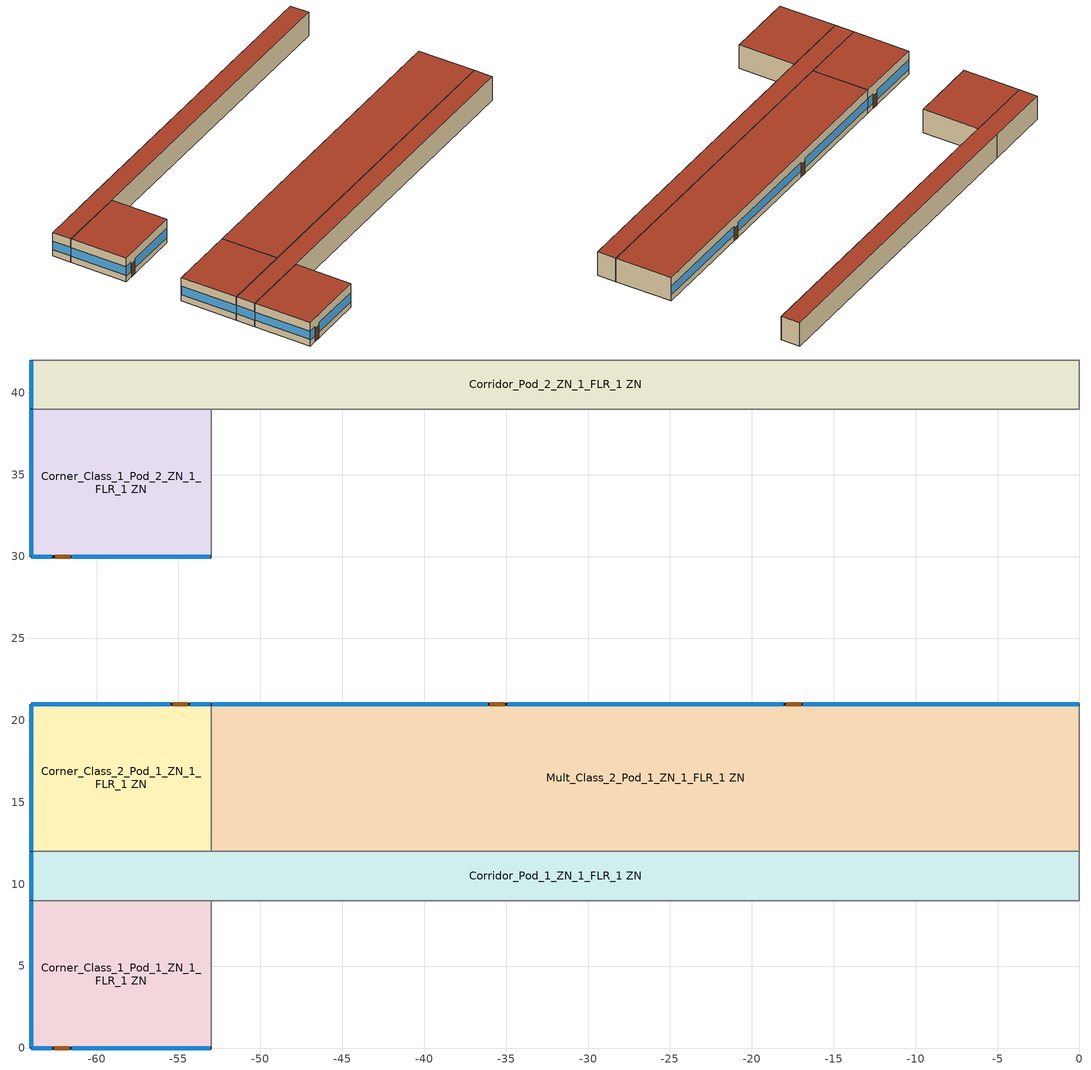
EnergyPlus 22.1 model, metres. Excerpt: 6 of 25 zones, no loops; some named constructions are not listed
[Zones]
Corner_Class_1_Pod_1_ZN_1_FLR_1 ZN
 floor ground (Foundation F 126 Perim 200 Area 990): -53,9 -53,0 -64,0 -64,9 z0
 wall outside (Typical Insulated Steel Framed Exterior Wall R-12.99): -64,9 -64,0 -53,0 z0:4
 wall to Mult_Class_1_Pod_1_ZN_1_FLR_1 ZN (Typical Interior Wall): -53,0 -53,9 z0:4
 wall to Corridor_Pod_1_ZN_1_FLR_1 ZN (Typical Interior Wall): -53,9 -64,9 z0:4
 window (U 0.45 SHGC 0.25 Simple Glazing Window Weighted U-0.45 SHGC 0.25): -63.95,0 -62.73,0 / -61.51,0 -53.05,0 z0.92:2.51; -64,8.95 -64,0.05 z1.1:2.52
 door (Typical Insulated Metal Door R-2.7): -62.59,0 -61.68,0 z0:2.13
 roof outside (Typical IEAD Roof - Highly Reflective R-25.64): -53,0 -53,9 -64,9 -64,0 z4
Corner_Class_1_Pod_2_ZN_1_FLR_1 ZN
 floor ground (Foundation F 126 Perim 200 Area 990): -53,39 -53,30 -64,30 -64,39 z0
 wall outside (Typical Insulated Steel Framed Exterior Wall R-12.99): -64,39 -64,30 -53,30 z0:4
 wall to Mult_Class_1_Pod_2_ZN_1_FLR_1 ZN (Typical Interior Wall): -53,30 -53,39 z0:4
 wall to Corridor_Pod_2_ZN_1_FLR_1 ZN (Typical Interior Wall): -53,39 -64,39 z0:4
 window (U 0.45 SHGC 0.25 Simple Glazing Window Weighted U-0.45 SHGC 0.25): -63.95,30 -62.73,30 / -61.51,30 -53.05,30 z0.92:2.51; -64,38.95 -64,30.05 z1.1:2.52
 door (Typical Insulated Metal Door R-2.7): -62.53,30 -61.62,30 z0:2.13
 roof outside (Typical IEAD Roof - Highly Reflective R-25.64): -53,30 -53,39 -64,39 -64,30 z4
Corner_Class_2_Pod_1_ZN_1_FLR_1 ZN
 floor ground (Foundation F 126 Perim 200 Area 990): -53,21 -53,12 -64,12 -64,21 z0
 wall outside (Typical Insulated Steel Framed Exterior Wall R-12.99): -53,21 -64,21 -64,12 z0:4
 wall to Corridor_Pod_1_ZN_1_FLR_1 ZN (Typical Interior Wall): -64,12 -53,12 z0:4
 wall to Mult_Class_2_Pod_1_ZN_1_FLR_1 ZN (Typical Interior Wall): -53,12 -53,21 z0:4
 window (U 0.45 SHGC 0.25 Simple Glazing Window Weighted U-0.45 SHGC 0.25): -53.05,21 -54.27,21 / -55.49,21 -63.95,21 z0.92:2.51; -64,20.95 -64,12.05 z1.1:2.52
 door (Typical Insulated Metal Door R-2.7): -54.43,21 -55.34,21 z0:2.13
 roof outside (Typical IEAD Roof - Highly Reflective R-25.64): -53,12 -53,21 -64,21 -64,12 z4
Corridor_Pod_1_ZN_1_FLR_1 ZN
 floor ground (Foundation F 126 Perim 30 Area 1920): 0,12 0,9 -64,9 -64,12 z0
 wall outside (Typical Insulated Steel Framed Exterior Wall R-12.99): -64,12 -64,9 z0:4
 wall to Mult_Class_1_Pod_1_ZN_1_FLR_1 ZN (Typical Interior Wall): -53,9 0,9 z0:4
 wall to Main_Corridor_ZN_1_FLR_1 ZN (Typical Interior Wall): 0,9 0,12 z0:4
 wall to Mult_Class_2_Pod_1_ZN_1_FLR_1 ZN (Typical Interior Wall): 0,12 -53,12 z0:4
 window (U 0.45 SHGC 0.25 Simple Glazing Window Weighted U-0.45 SHGC 0.25): -64,11.95 -64,9.05 z1.1:2.55
 roof outside (Typical IEAD Roof - Highly Reflective R-25.64): 0,9 0,12 -64,12 -64,9 z4
Corridor_Pod_2_ZN_1_FLR_1 ZN
 floor ground (Foundation F 126 Perim 30 Area 1920): 0,42 0,39 -64,39 -64,42 z0
 wall outside (Typical Insulated Steel Framed Exterior Wall R-12.99): -64,42 -64,39 z0:4
 wall to Mult_Class_1_Pod_2_ZN_1_FLR_1 ZN (Typical Interior Wall): -53,39 0,39 z0:4
 wall to Main_Corridor_ZN_1_FLR_1 ZN (Typical Interior Wall): 0,39 0,42 z0:4
 wall to Mult_Class_2_Pod_2_ZN_1_FLR_1 ZN (Typical Interior Wall): 0,42 -53,42 z0:4
 wall to Corner_Class_2_Pod_2_ZN_1_FLR_1 ZN (Typical Interior Wall): -53,42 -64,42 z0:4
 window (U 0.45 SHGC 0.25 Simple Glazing Window Weighted U-0.45 SHGC 0.25): -64,41.95 -64,39.05 z1.1:2.55
 roof outside (Typical IEAD Roof - Highly Reflective R-25.64): 0,39 0,42 -64,42 -64,39 z4
Mult_Class_2_Pod_1_ZN_1_FLR_1 ZN
 floor ground (Foundation F 126 Perim 530 Area 4770): 0,21 0,12 -53,12 -53,21 z0
 wall outside (Typical Insulated Steel Framed Exterior Wall R-12.99): 0,21 -53,21 z0:4
 wall to Main_Corridor_ZN_1_FLR_1 ZN (Typical Interior Wall): 0,12 0,21 z0:4
 window (U 0.45 SHGC 0.25 Simple Glazing Window Weighted U-0.45 SHGC 0.25): -0.05,21 -16.87,21 / -18.09,21 -34.91,21 / -36.13,21 -52.95,21 z1.03:2.5
 door (Typical Insulated Metal Door R-2.7): -16.98,21 -17.89,21 / -35.09,21 -36.01,21 z0:2.13
 roof outside (Typical IEAD Roof - Highly Reflective R-25.64): 0,12 0,21 -53,21 -53,12 z4
[EnergyManagementSystem:OutputVariable] Type of Data in Variable=Averaged; Update Frequency=SystemTimestep
Name | EMS Variable
cafeteria_zn_1_flr_1_zn_psz_ac_2_7_diffuser_outlet_air_node_Air_Flow_Setpoint_EMS_Value | cafeteria_zn_1_flr_1_zn_psz_ac_2_7_diffuser_outlet_air_node_Air_Flow_Setpoint
cafeteria_zn_1_flr_1_zn_psz_ac_2_7_diffuser_outlet_air_node_Air_Flow_Setpoint_Enable_EMS_Value | cafeteria_zn_1_flr_1_zn_psz_ac_2_7_diffuser_outlet_air_node_Air_Flow_Setpoint_Enable
cafeteria_zn_1_flr_1_zn_psz_ac_2_7_diffuser_outlet_air_node_Humidity_Setpoint_EMS_Value | cafeteria_zn_1_flr_1_zn_psz_ac_2_7_diffuser_outlet_air_node_Humidity_Setpoint
cafeteria_zn_1_flr_1_zn_psz_ac_2_7_diffuser_outlet_air_node_Humidity_Setpoint_Enable_EMS_Value | cafeteria_zn_1_flr_1_zn_psz_ac_2_7_diffuser_outlet_air_node_Humidity_Setpoint_Enable
cafeteria_zn_1_flr_1_zn_psz_ac_2_7_diffuser_outlet_air_node_Temperature_Setpoint_EMS_Value | cafeteria_zn_1_flr_1_zn_psz_ac_2_7_diffuser_outlet_air_node_Temperature_Setpoint
cafeteria_zn_1_flr_1_zn_psz_ac_2_7_diffuser_outlet_air_node_Temperature_Setpoint_Enable_EMS_Value | cafeteria_zn_1_flr_1_zn_psz_ac_2_7_diffuser_outlet_air_node_Temperature_Setpoint_Enable
cafeteria_zn_1_flr_1_zn_psz_ac_2_7_supply_outlet_node_Air_Flow_Setpoint_EMS_Value | cafeteria_zn_1_flr_1_zn_psz_ac_2_7_supply_outlet_node_Air_Flow_Setpoint
cafeteria_zn_1_flr_1_zn_psz_ac_2_7_supply_outlet_node_Air_Flow_Setpoint_Enable_EMS_Value | cafeteria_zn_1_flr_1_zn_psz_ac_2_7_supply_outlet_node_Air_Flow_Setpoint_Enable
cafeteria_zn_1_flr_1_zn_psz_ac_2_7_supply_outlet_node_Humidity_Setpoint_EMS_Value | cafeteria_zn_1_flr_1_zn_psz_ac_2_7_supply_outlet_node_Humidity_Setpoint
cafeteria_zn_1_flr_1_zn_psz_ac_2_7_supply_outlet_node_Humidity_Setpoint_Enable_EMS_Value | cafeteria_zn_1_flr_1_zn_psz_ac_2_7_supply_outlet_node_Humidity_Setpoint_Enable
cafeteria_zn_1_flr_1_zn_psz_ac_2_7_supply_outlet_node_Temperature_Setpoint_EMS_Value | cafeteria_zn_1_flr_1_zn_psz_ac_2_7_supply_outlet_node_Temperature_Setpoint
cafeteria_zn_1_flr_1_zn_psz_ac_2_7_supply_outlet_node_Temperature_Setpoint_Enable_EMS_Value | cafeteria_zn_1_flr_1_zn_psz_ac_2_7_supply_outlet_node_Temperature_Setpoint_Enable
computer_class_zn_1_flr_1_zn_Cooling_Temperature_Setpoint_EMS_Value | computer_class_zn_1_flr_1_zn_Cooling_Temperature_Setpoint
computer_class_zn_1_flr_1_zn_Cooling_Temperature_Setpoint_Enable_EMS_Value | computer_class_zn_1_flr_1_zn_Cooling_Temperature_Setpoint_Enable
computer_class_zn_1_flr_1_zn_Heating_Temperature_Setpoint_EMS_Value | computer_class_zn_1_flr_1_zn_Heating_Temperature_Setpoint
computer_class_zn_1_flr_1_zn_Heating_Temperature_Setpoint_Enable_EMS_Value | computer_class_zn_1_flr_1_zn_Heating_Temperature_Setpoint_Enable
computer_class_zn_1_flr_1_zn_vav_terminal_outlet_air_node_Air_Flow_Setpoint_EMS_Value | computer_class_zn_1_flr_1_zn_vav_terminal_outlet_air_node_Air_Flow_Setpoint
computer_class_zn_1_flr_1_zn_vav_terminal_outlet_air_node_Air_Flow_Setpoint_Enable_EMS_Value | computer_class_zn_1_flr_1_zn_vav_terminal_outlet_air_node_Air_Flow_Setpoint_Enable
computer_class_zn_1_flr_1_zn_vav_terminal_outlet_air_node_Humidity_Setpoint_EMS_Value | computer_class_zn_1_flr_1_zn_vav_terminal_outlet_air_node_Humidity_Setpoint
computer_class_zn_1_flr_1_zn_vav_terminal_outlet_air_node_Humidity_Setpoint_Enable_EMS_Value | computer_class_zn_1_flr_1_zn_vav_terminal_outlet_air_node_Humidity_Setpoint_Enable
computer_class_zn_1_flr_1_zn_vav_terminal_outlet_air_node_Temperature_Setpoint_EMS_Value | computer_class_zn_1_flr_1_zn_vav_terminal_outlet_air_node_Temperature_Setpoint
computer_class_zn_1_flr_1_zn_vav_terminal_outlet_air_node_Temperature_Setpoint_Enable_EMS_Value | computer_class_zn_1_flr_1_zn_vav_terminal_outlet_air_node_Temperature_Setpoint_Enable
corner_class_1_pod_1_zn_1_flr_1_zn_Cooling_Temperature_Setpoint_EMS_Value | corner_class_1_pod_1_zn_1_flr_1_zn_Cooling_Temperature_Setpoint
corner_class_1_pod_1_zn_1_flr_1_zn_Cooling_Temperature_Setpoint_Enable_EMS_Value | corner_class_1_pod_1_zn_1_flr_1_zn_Cooling_Temperature_Setpoint_Enable
corner_class_1_pod_1_zn_1_flr_1_zn_Heating_Temperature_Setpoint_EMS_Value | corner_class_1_pod_1_zn_1_flr_1_zn_Heating_Temperature_Setpoint
corner_class_1_pod_1_zn_1_flr_1_zn_Heating_Temperature_Setpoint_Enable_EMS_Value | corner_class_1_pod_1_zn_1_flr_1_zn_Heating_Temperature_Setpoint_Enable
corner_class_1_pod_1_zn_1_flr_1_zn_vav_terminal_outlet_air_node_Air_Flow_Setpoint_EMS_Value | corner_class_1_pod_1_zn_1_flr_1_zn_vav_terminal_outlet_air_node_Air_Flow_Setpoint
corner_class_1_pod_1_zn_1_flr_1_zn_vav_terminal_outlet_air_node_Air_Flow_Setpoint_Enable_EMS_Value | corner_class_1_pod_1_zn_1_flr_1_zn_vav_terminal_outlet_air_node_Air_Flow_Setpoint_Enable
corner_class_1_pod_1_zn_1_flr_1_zn_vav_terminal_outlet_air_node_Humidity_Setpoint_EMS_Value | corner_class_1_pod_1_zn_1_flr_1_zn_vav_terminal_outlet_air_node_Humidity_Setpoint
corner_class_1_pod_1_zn_1_flr_1_zn_vav_terminal_outlet_air_node_Humidity_Setpoint_Enable_EMS_Value | corner_class_1_pod_1_zn_1_flr_1_zn_vav_terminal_outlet_air_node_Humidity_Setpoint_Enable
corner_class_1_pod_1_zn_1_flr_1_zn_vav_terminal_outlet_air_node_Temperature_Setpoint_EMS_Value | corner_class_1_pod_1_zn_1_flr_1_zn_vav_terminal_outlet_air_node_Temperature_Setpoint
corner_class_1_pod_1_zn_1_flr_1_zn_vav_terminal_outlet_air_node_Temperature_Setpoint_Enable_EMS_Value | corner_class_1_pod_1_zn_1_flr_1_zn_vav_terminal_outlet_air_node_Temperature_Setpoint_Enable
corner_class_1_pod_2_zn_1_flr_1_zn_Cooling_Temperature_Setpoint_EMS_Value | corner_class_1_pod_2_zn_1_flr_1_zn_Cooling_Temperature_Setpoint
corner_class_1_pod_2_zn_1_flr_1_zn_Cooling_Temperature_Setpoint_Enable_EMS_Value | corner_class_1_pod_2_zn_1_flr_1_zn_Cooling_Temperature_Setpoint_Enable
corner_class_1_pod_2_zn_1_flr_1_zn_Heating_Temperature_Setpoint_EMS_Value | corner_class_1_pod_2_zn_1_flr_1_zn_Heating_Temperature_Setpoint
corner_class_1_pod_2_zn_1_flr_1_zn_Heating_Temperature_Setpoint_Enable_EMS_Value | corner_class_1_pod_2_zn_1_flr_1_zn_Heating_Temperature_Setpoint_Enable
corner_class_1_pod_2_zn_1_flr_1_zn_vav_terminal_outlet_air_node_Air_Flow_Setpoint_EMS_Value | corner_class_1_pod_2_zn_1_flr_1_zn_vav_terminal_outlet_air_node_Air_Flow_Setpoint
corner_class_1_pod_2_zn_1_flr_1_zn_vav_terminal_outlet_air_node_Air_Flow_Setpoint_Enable_EMS_Value | corner_class_1_pod_2_zn_1_flr_1_zn_vav_terminal_outlet_air_node_Air_Flow_Setpoint_Enable
corner_class_1_pod_2_zn_1_flr_1_zn_vav_terminal_outlet_air_node_Humidity_Setpoint_EMS_Value | corner_class_1_pod_2_zn_1_flr_1_zn_vav_terminal_outlet_air_node_Humidity_Setpoint
corner_class_1_pod_2_zn_1_flr_1_zn_vav_terminal_outlet_air_node_Humidity_Setpoint_Enable_EMS_Value | corner_class_1_pod_2_zn_1_flr_1_zn_vav_terminal_outlet_air_node_Humidity_Setpoint_Enable
corner_class_1_pod_2_zn_1_flr_1_zn_vav_terminal_outlet_air_node_Temperature_Setpoint_EMS_Value | corner_class_1_pod_2_zn_1_flr_1_zn_vav_terminal_outlet_air_node_Temperature_Setpoint
corner_class_1_pod_2_zn_1_flr_1_zn_vav_terminal_outlet_air_node_Temperature_Setpoint_Enable_EMS_Value | corner_class_1_pod_2_zn_1_flr_1_zn_vav_terminal_outlet_air_node_Temperature_Setpoint_Enable
corner_class_1_pod_3_zn_1_flr_1_zn_Cooling_Temperature_Setpoint_EMS_Value | corner_class_1_pod_3_zn_1_flr_1_zn_Cooling_Temperature_Setpoint
corner_class_1_pod_3_zn_1_flr_1_zn_Cooling_Temperature_Setpoint_Enable_EMS_Value | corner_class_1_pod_3_zn_1_flr_1_zn_Cooling_Temperature_Setpoint_Enable
corner_class_1_pod_3_zn_1_flr_1_zn_Heating_Temperature_Setpoint_EMS_Value | corner_class_1_pod_3_zn_1_flr_1_zn_Heating_Temperature_Setpoint
corner_class_1_pod_3_zn_1_flr_1_zn_Heating_Temperature_Setpoint_Enable_EMS_Value | corner_class_1_pod_3_zn_1_flr_1_zn_Heating_Temperature_Setpoint_Enable
corner_class_1_pod_3_zn_1_flr_1_zn_vav_terminal_outlet_air_node_Air_Flow_Setpoint_EMS_Value | corner_class_1_pod_3_zn_1_flr_1_zn_vav_terminal_outlet_air_node_Air_Flow_Setpoint
corner_class_1_pod_3_zn_1_flr_1_zn_vav_terminal_outlet_air_node_Air_Flow_Setpoint_Enable_EMS_Value | corner_class_1_pod_3_zn_1_flr_1_zn_vav_terminal_outlet_air_node_Air_Flow_Setpoint_Enable
corner_class_1_pod_3_zn_1_flr_1_zn_vav_terminal_outlet_air_node_Humidity_Setpoint_EMS_Value | corner_class_1_pod_3_zn_1_flr_1_zn_vav_terminal_outlet_air_node_Humidity_Setpoint
corner_class_1_pod_3_zn_1_flr_1_zn_vav_terminal_outlet_air_node_Humidity_Setpoint_Enable_EMS_Value | corner_class_1_pod_3_zn_1_flr_1_zn_vav_terminal_outlet_air_node_Humidity_Setpoint_Enable
corner_class_1_pod_3_zn_1_flr_1_zn_vav_terminal_outlet_air_node_Temperature_Setpoint_EMS_Value | corner_class_1_pod_3_zn_1_flr_1_zn_vav_terminal_outlet_air_node_Temperature_Setpoint
corner_class_1_pod_3_zn_1_flr_1_zn_vav_terminal_outlet_air_node_Temperature_Setpoint_Enable_EMS_Value | corner_class_1_pod_3_zn_1_flr_1_zn_vav_terminal_outlet_air_node_Temperature_Setpoint_Enable
corner_class_2_pod_1_zn_1_flr_1_zn_Cooling_Temperature_Setpoint_EMS_Value | corner_class_2_pod_1_zn_1_flr_1_zn_Cooling_Temperature_Setpoint
corner_class_2_pod_1_zn_1_flr_1_zn_Cooling_Temperature_Setpoint_Enable_EMS_Value | corner_class_2_pod_1_zn_1_flr_1_zn_Cooling_Temperature_Setpoint_Enable
corner_class_2_pod_1_zn_1_flr_1_zn_Heating_Temperature_Setpoint_EMS_Value | corner_class_2_pod_1_zn_1_flr_1_zn_Heating_Temperature_Setpoint
corner_class_2_pod_1_zn_1_flr_1_zn_Heating_Temperature_Setpoint_Enable_EMS_Value | corner_class_2_pod_1_zn_1_flr_1_zn_Heating_Temperature_Setpoint_Enable
corner_class_2_pod_1_zn_1_flr_1_zn_vav_terminal_outlet_air_node_Air_Flow_Setpoint_EMS_Value | corner_class_2_pod_1_zn_1_flr_1_zn_vav_terminal_outlet_air_node_Air_Flow_Setpoint
corner_class_2_pod_1_zn_1_flr_1_zn_vav_terminal_outlet_air_node_Air_Flow_Setpoint_Enable_EMS_Value | corner_class_2_pod_1_zn_1_flr_1_zn_vav_terminal_outlet_air_node_Air_Flow_Setpoint_Enable
corner_class_2_pod_1_zn_1_flr_1_zn_vav_terminal_outlet_air_node_Humidity_Setpoint_EMS_Value | corner_class_2_pod_1_zn_1_flr_1_zn_vav_terminal_outlet_air_node_Humidity_Setpoint
corner_class_2_pod_1_zn_1_flr_1_zn_vav_terminal_outlet_air_node_Humidity_Setpoint_Enable_EMS_Value | corner_class_2_pod_1_zn_1_flr_1_zn_vav_terminal_outlet_air_node_Humidity_Setpoint_Enable
corner_class_2_pod_1_zn_1_flr_1_zn_vav_terminal_outlet_air_node_Temperature_Setpoint_EMS_Value | corner_class_2_pod_1_zn_1_flr_1_zn_vav_terminal_outlet_air_node_Temperature_Setpoint
corner_class_2_pod_1_zn_1_flr_1_zn_vav_terminal_outlet_air_node_Temperature_Setpoint_Enable_EMS_Value | corner_class_2_pod_1_zn_1_flr_1_zn_vav_terminal_outlet_air_node_Temperature_Setpoint_Enable
corner_class_2_pod_2_zn_1_flr_1_zn_Cooling_Temperature_Setpoint_EMS_Value | corner_class_2_pod_2_zn_1_flr_1_zn_Cooling_Temperature_Setpoint
corner_class_2_pod_2_zn_1_flr_1_zn_Cooling_Temperature_Setpoint_Enable_EMS_Value | corner_class_2_pod_2_zn_1_flr_1_zn_Cooling_Temperature_Setpoint_Enable
corner_class_2_pod_2_zn_1_flr_1_zn_Heating_Temperature_Setpoint_EMS_Value | corner_class_2_pod_2_zn_1_flr_1_zn_Heating_Temperature_Setpoint
corner_class_2_pod_2_zn_1_flr_1_zn_Heating_Temperature_Setpoint_Enable_EMS_Value | corner_class_2_pod_2_zn_1_flr_1_zn_Heating_Temperature_Setpoint_Enable
corner_class_2_pod_2_zn_1_flr_1_zn_vav_terminal_outlet_air_node_Air_Flow_Setpoint_EMS_Value | corner_class_2_pod_2_zn_1_flr_1_zn_vav_terminal_outlet_air_node_Air_Flow_Setpoint
corner_class_2_pod_2_zn_1_flr_1_zn_vav_terminal_outlet_air_node_Air_Flow_Setpoint_Enable_EMS_Value | corner_class_2_pod_2_zn_1_flr_1_zn_vav_terminal_outlet_air_node_Air_Flow_Setpoint_Enable
corner_class_2_pod_2_zn_1_flr_1_zn_vav_terminal_outlet_air_node_Humidity_Setpoint_EMS_Value | corner_class_2_pod_2_zn_1_flr_1_zn_vav_terminal_outlet_air_node_Humidity_Setpoint
corner_class_2_pod_2_zn_1_flr_1_zn_vav_terminal_outlet_air_node_Humidity_Setpoint_Enable_EMS_Value | corner_class_2_pod_2_zn_1_flr_1_zn_vav_terminal_outlet_air_node_Humidity_Setpoint_Enable
corner_class_2_pod_2_zn_1_flr_1_zn_vav_terminal_outlet_air_node_Temperature_Setpoint_EMS_Value | corner_class_2_pod_2_zn_1_flr_1_zn_vav_terminal_outlet_air_node_Temperature_Setpoint
corner_class_2_pod_2_zn_1_flr_1_zn_vav_terminal_outlet_air_node_Temperature_Setpoint_Enable_EMS_Value | corner_class_2_pod_2_zn_1_flr_1_zn_vav_terminal_outlet_air_node_Temperature_Setpoint_Enable
corner_class_2_pod_3_zn_1_flr_1_zn_Cooling_Temperature_Setpoint_EMS_Value | corner_class_2_pod_3_zn_1_flr_1_zn_Cooling_Temperature_Setpoint
corner_class_2_pod_3_zn_1_flr_1_zn_Cooling_Temperature_Setpoint_Enable_EMS_Value | corner_class_2_pod_3_zn_1_flr_1_zn_Cooling_Temperature_Setpoint_Enable
corner_class_2_pod_3_zn_1_flr_1_zn_Heating_Temperature_Setpoint_EMS_Value | corner_class_2_pod_3_zn_1_flr_1_zn_Heating_Temperature_Setpoint
corner_class_2_pod_3_zn_1_flr_1_zn_Heating_Temperature_Setpoint_Enable_EMS_Value | corner_class_2_pod_3_zn_1_flr_1_zn_Heating_Temperature_Setpoint_Enable
corner_class_2_pod_3_zn_1_flr_1_zn_vav_terminal_outlet_air_node_Air_Flow_Setpoint_EMS_Value | corner_class_2_pod_3_zn_1_flr_1_zn_vav_terminal_outlet_air_node_Air_Flow_Setpoint
corner_class_2_pod_3_zn_1_flr_1_zn_vav_terminal_outlet_air_node_Air_Flow_Setpoint_Enable_EMS_Value | corner_class_2_pod_3_zn_1_flr_1_zn_vav_terminal_outlet_air_node_Air_Flow_Setpoint_Enable
corner_class_2_pod_3_zn_1_flr_1_zn_vav_terminal_outlet_air_node_Humidity_Setpoint_EMS_Value | corner_class_2_pod_3_zn_1_flr_1_zn_vav_terminal_outlet_air_node_Humidity_Setpoint
corner_class_2_pod_3_zn_1_flr_1_zn_vav_terminal_outlet_air_node_Humidity_Setpoint_Enable_EMS_Value | corner_class_2_pod_3_zn_1_flr_1_zn_vav_terminal_outlet_air_node_Humidity_Setpoint_Enable
corner_class_2_pod_3_zn_1_flr_1_zn_vav_terminal_outlet_air_node_Temperature_Setpoint_EMS_Value | corner_class_2_pod_3_zn_1_flr_1_zn_vav_terminal_outlet_air_node_Temperature_Setpoint
corner_class_2_pod_3_zn_1_flr_1_zn_vav_terminal_outlet_air_node_Temperature_Setpoint_Enable_EMS_Value | corner_class_2_pod_3_zn_1_flr_1_zn_vav_terminal_outlet_air_node_Temperature_Setpoint_Enable
corridor_pod_1_zn_1_flr_1_zn_Cooling_Temperature_Setpoint_EMS_Value | corridor_pod_1_zn_1_flr_1_zn_Cooling_Temperature_Setpoint
corridor_pod_1_zn_1_flr_1_zn_Cooling_Temperature_Setpoint_Enable_EMS_Value | corridor_pod_1_zn_1_flr_1_zn_Cooling_Temperature_Setpoint_Enable
corridor_pod_1_zn_1_flr_1_zn_Heating_Temperature_Setpoint_EMS_Value | corridor_pod_1_zn_1_flr_1_zn_Heating_Temperature_Setpoint
corridor_pod_1_zn_1_flr_1_zn_Heating_Temperature_Setpoint_Enable_EMS_Value | corridor_pod_1_zn_1_flr_1_zn_Heating_Temperature_Setpoint_Enable
corridor_pod_1_zn_1_flr_1_zn_vav_terminal_outlet_air_node_Air_Flow_Setpoint_EMS_Value | corridor_pod_1_zn_1_flr_1_zn_vav_terminal_outlet_air_node_Air_Flow_Setpoint
corridor_pod_1_zn_1_flr_1_zn_vav_terminal_outlet_air_node_Air_Flow_Setpoint_Enable_EMS_Value | corridor_pod_1_zn_1_flr_1_zn_vav_terminal_outlet_air_node_Air_Flow_Setpoint_Enable
corridor_pod_1_zn_1_flr_1_zn_vav_terminal_outlet_air_node_Humidity_Setpoint_EMS_Value | corridor_pod_1_zn_1_flr_1_zn_vav_terminal_outlet_air_node_Humidity_Setpoint
corridor_pod_1_zn_1_flr_1_zn_vav_terminal_outlet_air_node_Humidity_Setpoint_Enable_EMS_Value | corridor_pod_1_zn_1_flr_1_zn_vav_terminal_outlet_air_node_Humidity_Setpoint_Enable
corridor_pod_1_zn_1_flr_1_zn_vav_terminal_outlet_air_node_Temperature_Setpoint_EMS_Value | corridor_pod_1_zn_1_flr_1_zn_vav_terminal_outlet_air_node_Temperature_Setpoint
corridor_pod_1_zn_1_flr_1_zn_vav_terminal_outlet_air_node_Temperature_Setpoint_Enable_EMS_Value | corridor_pod_1_zn_1_flr_1_zn_vav_terminal_outlet_air_node_Temperature_Setpoint_Enable
corridor_pod_2_zn_1_flr_1_zn_Cooling_Temperature_Setpoint_EMS_Value | corridor_pod_2_zn_1_flr_1_zn_Cooling_Temperature_Setpoint
corridor_pod_2_zn_1_flr_1_zn_Cooling_Temperature_Setpoint_Enable_EMS_Value | corridor_pod_2_zn_1_flr_1_zn_Cooling_Temperature_Setpoint_Enable
corridor_pod_2_zn_1_flr_1_zn_Heating_Temperature_Setpoint_EMS_Value | corridor_pod_2_zn_1_flr_1_zn_Heating_Temperature_Setpoint
corridor_pod_2_zn_1_flr_1_zn_Heating_Temperature_Setpoint_Enable_EMS_Value | corridor_pod_2_zn_1_flr_1_zn_Heating_Temperature_Setpoint_Enable
corridor_pod_2_zn_1_flr_1_zn_vav_terminal_outlet_air_node_Air_Flow_Setpoint_EMS_Value | corridor_pod_2_zn_1_flr_1_zn_vav_terminal_outlet_air_node_Air_Flow_Setpoint
corridor_pod_2_zn_1_flr_1_zn_vav_terminal_outlet_air_node_Air_Flow_Setpoint_Enable_EMS_Value | corridor_pod_2_zn_1_flr_1_zn_vav_terminal_outlet_air_node_Air_Flow_Setpoint_Enable
corridor_pod_2_zn_1_flr_1_zn_vav_terminal_outlet_air_node_Humidity_Setpoint_EMS_Value | corridor_pod_2_zn_1_flr_1_zn_vav_terminal_outlet_air_node_Humidity_Setpoint
corridor_pod_2_zn_1_flr_1_zn_vav_terminal_outlet_air_node_Humidity_Setpoint_Enable_EMS_Value | corridor_pod_2_zn_1_flr_1_zn_vav_terminal_outlet_air_node_Humidity_Setpoint_Enable
corridor_pod_2_zn_1_flr_1_zn_vav_terminal_outlet_air_node_Temperature_Setpoint_EMS_Value | corridor_pod_2_zn_1_flr_1_zn_vav_terminal_outlet_air_node_Temperature_Setpoint
corridor_pod_2_zn_1_flr_1_zn_vav_terminal_outlet_air_node_Temperature_Setpoint_Enable_EMS_Value | corridor_pod_2_zn_1_flr_1_zn_vav_terminal_outlet_air_node_Temperature_Setpoint_Enable
corridor_pod_3_zn_1_flr_1_zn_Cooling_Temperature_Setpoint_EMS_Value | corridor_pod_3_zn_1_flr_1_zn_Cooling_Temperature_Setpoint
corridor_pod_3_zn_1_flr_1_zn_Cooling_Temperature_Setpoint_Enable_EMS_Value | corridor_pod_3_zn_1_flr_1_zn_Cooling_Temperature_Setpoint_Enable
corridor_pod_3_zn_1_flr_1_zn_Heating_Temperature_Setpoint_EMS_Value | corridor_pod_3_zn_1_flr_1_zn_Heating_Temperature_Setpoint
corridor_pod_3_zn_1_flr_1_zn_Heating_Temperature_Setpoint_Enable_EMS_Value | corridor_pod_3_zn_1_flr_1_zn_Heating_Temperature_Setpoint_Enable
corridor_pod_3_zn_1_flr_1_zn_vav_terminal_outlet_air_node_Air_Flow_Setpoint_EMS_Value | corridor_pod_3_zn_1_flr_1_zn_vav_terminal_outlet_air_node_Air_Flow_Setpoint
corridor_pod_3_zn_1_flr_1_zn_vav_terminal_outlet_air_node_Air_Flow_Setpoint_Enable_EMS_Value | corridor_pod_3_zn_1_flr_1_zn_vav_terminal_outlet_air_node_Air_Flow_Setpoint_Enable
corridor_pod_3_zn_1_flr_1_zn_vav_terminal_outlet_air_node_Humidity_Setpoint_EMS_Value | corridor_pod_3_zn_1_flr_1_zn_vav_terminal_outlet_air_node_Humidity_Setpoint
corridor_pod_3_zn_1_flr_1_zn_vav_terminal_outlet_air_node_Humidity_Setpoint_Enable_EMS_Value | corridor_pod_3_zn_1_flr_1_zn_vav_terminal_outlet_air_node_Humidity_Setpoint_Enable
corridor_pod_3_zn_1_flr_1_zn_vav_terminal_outlet_air_node_Temperature_Setpoint_EMS_Value | corridor_pod_3_zn_1_flr_1_zn_vav_terminal_outlet_air_node_Temperature_Setpoint
corridor_pod_3_zn_1_flr_1_zn_vav_terminal_outlet_air_node_Temperature_Setpoint_Enable_EMS_Value | corridor_pod_3_zn_1_flr_1_zn_vav_terminal_outlet_air_node_Temperature_Setpoint_Enable
gym_zn_1_flr_1_zn_Cooling_Temperature_Setpoint_EMS_Value | gym_zn_1_flr_1_zn_Cooling_Temperature_Setpoint
gym_zn_1_flr_1_zn_Cooling_Temperature_Setpoint_Enable_EMS_Value | gym_zn_1_flr_1_zn_Cooling_Temperature_Setpoint_Enable
gym_zn_1_flr_1_zn_Heating_Temperature_Setpoint_EMS_Value | gym_zn_1_flr_1_zn_Heating_Temperature_Setpoint
gym_zn_1_flr_1_zn_Heating_Temperature_Setpoint_Enable_EMS_Value | gym_zn_1_flr_1_zn_Heating_Temperature_Setpoint_Enable
gym_zn_1_flr_1_zn_psz_ac_2_5_diffuser_outlet_air_node_Air_Flow_Setpoint_EMS_Value | gym_zn_1_flr_1_zn_psz_ac_2_5_diffuser_outlet_air_node_Air_Flow_Setpoint
gym_zn_1_flr_1_zn_psz_ac_2_5_diffuser_outlet_air_node_Air_Flow_Setpoint_Enable_EMS_Value | gym_zn_1_flr_1_zn_psz_ac_2_5_diffuser_outlet_air_node_Air_Flow_Setpoint_Enable
gym_zn_1_flr_1_zn_psz_ac_2_5_diffuser_outlet_air_node_Humidity_Setpoint_EMS_Value | gym_zn_1_flr_1_zn_psz_ac_2_5_diffuser_outlet_air_node_Humidity_Setpoint
gym_zn_1_flr_1_zn_psz_ac_2_5_diffuser_outlet_air_node_Humidity_Setpoint_Enable_EMS_Value | gym_zn_1_flr_1_zn_psz_ac_2_5_diffuser_outlet_air_node_Humidity_Setpoint_Enable
gym_zn_1_flr_1_zn_psz_ac_2_5_diffuser_outlet_air_node_Temperature_Setpoint_EMS_Value | gym_zn_1_flr_1_zn_psz_ac_2_5_diffuser_outlet_air_node_Temperature_Setpoint
gym_zn_1_flr_1_zn_psz_ac_2_5_diffuser_outlet_air_node_Temperature_Setpoint_Enable_EMS_Value | gym_zn_1_flr_1_zn_psz_ac_2_5_diffuser_outlet_air_node_Temperature_Setpoint_Enable
gym_zn_1_flr_1_zn_psz_ac_2_5_supply_outlet_node_Air_Flow_Setpoint_EMS_Value | gym_zn_1_flr_1_zn_psz_ac_2_5_supply_outlet_node_Air_Flow_Setpoint
gym_zn_1_flr_1_zn_psz_ac_2_5_supply_outlet_node_Air_Flow_Setpoint_Enable_EMS_Value | gym_zn_1_flr_1_zn_psz_ac_2_5_supply_outlet_node_Air_Flow_Setpoint_Enable
gym_zn_1_flr_1_zn_psz_ac_2_5_supply_outlet_node_Humidity_Setpoint_EMS_Value | gym_zn_1_flr_1_zn_psz_ac_2_5_supply_outlet_node_Humidity_Setpoint
gym_zn_1_flr_1_zn_psz_ac_2_5_supply_outlet_node_Humidity_Setpoint_Enable_EMS_Value | gym_zn_1_flr_1_zn_psz_ac_2_5_supply_outlet_node_Humidity_Setpoint_Enable
gym_zn_1_flr_1_zn_psz_ac_2_5_supply_outlet_node_Temperature_Setpoint_EMS_Value | gym_zn_1_flr_1_zn_psz_ac_2_5_supply_outlet_node_Temperature_Setpoint
gym_zn_1_flr_1_zn_psz_ac_2_5_supply_outlet_node_Temperature_Setpoint_Enable_EMS_Value | gym_zn_1_flr_1_zn_psz_ac_2_5_supply_outlet_node_Temperature_Setpoint_Enable
kitchen_zn_1_flr_1_zn_Cooling_Temperature_Setpoint_EMS_Value | kitchen_zn_1_flr_1_zn_Cooling_Temperature_Setpoint
kitchen_zn_1_flr_1_zn_Cooling_Temperature_Setpoint_Enable_EMS_Value | kitchen_zn_1_flr_1_zn_Cooling_Temperature_Setpoint_Enable
kitchen_zn_1_flr_1_zn_Heating_Temperature_Setpoint_EMS_Value | kitchen_zn_1_flr_1_zn_Heating_Temperature_Setpoint
kitchen_zn_1_flr_1_zn_Heating_Temperature_Setpoint_Enable_EMS_Value | kitchen_zn_1_flr_1_zn_Heating_Temperature_Setpoint_Enable
kitchen_zn_1_flr_1_zn_psz_ac_1_6_diffuser_outlet_air_node_Air_Flow_Setpoint_EMS_Value | kitchen_zn_1_flr_1_zn_psz_ac_1_6_diffuser_outlet_air_node_Air_Flow_Setpoint
kitchen_zn_1_flr_1_zn_psz_ac_1_6_diffuser_outlet_air_node_Air_Flow_Setpoint_Enable_EMS_Value | kitchen_zn_1_flr_1_zn_psz_ac_1_6_diffuser_outlet_air_node_Air_Flow_Setpoint_Enable
kitchen_zn_1_flr_1_zn_psz_ac_1_6_diffuser_outlet_air_node_Humidity_Setpoint_EMS_Value | kitchen_zn_1_flr_1_zn_psz_ac_1_6_diffuser_outlet_air_node_Humidity_Setpoint
kitchen_zn_1_flr_1_zn_psz_ac_1_6_diffuser_outlet_air_node_Humidity_Setpoint_Enable_EMS_Value | kitchen_zn_1_flr_1_zn_psz_ac_1_6_diffuser_outlet_air_node_Humidity_Setpoint_Enable
kitchen_zn_1_flr_1_zn_psz_ac_1_6_diffuser_outlet_air_node_Temperature_Setpoint_EMS_Value | kitchen_zn_1_flr_1_zn_psz_ac_1_6_diffuser_outlet_air_node_Temperature_Setpoint
kitchen_zn_1_flr_1_zn_psz_ac_1_6_diffuser_outlet_air_node_Temperature_Setpoint_Enable_EMS_Value | kitchen_zn_1_flr_1_zn_psz_ac_1_6_diffuser_outlet_air_node_Temperature_Setpoint_Enable
kitchen_zn_1_flr_1_zn_psz_ac_1_6_supply_outlet_node_Air_Flow_Setpoint_EMS_Value | kitchen_zn_1_flr_1_zn_psz_ac_1_6_supply_outlet_node_Air_Flow_Setpoint
kitchen_zn_1_flr_1_zn_psz_ac_1_6_supply_outlet_node_Air_Flow_Setpoint_Enable_EMS_Value | kitchen_zn_1_flr_1_zn_psz_ac_1_6_supply_outlet_node_Air_Flow_Setpoint_Enable
kitchen_zn_1_flr_1_zn_psz_ac_1_6_supply_outlet_node_Humidity_Setpoint_EMS_Value | kitchen_zn_1_flr_1_zn_psz_ac_1_6_supply_outlet_node_Humidity_Setpoint
kitchen_zn_1_flr_1_zn_psz_ac_1_6_supply_outlet_node_Humidity_Setpoint_Enable_EMS_Value | kitchen_zn_1_flr_1_zn_psz_ac_1_6_supply_outlet_node_Humidity_Setpoint_Enable
kitchen_zn_1_flr_1_zn_psz_ac_1_6_supply_outlet_node_Temperature_Setpoint_EMS_Value | kitchen_zn_1_flr_1_zn_psz_ac_1_6_supply_outlet_node_Temperature_Setpoint
kitchen_zn_1_flr_1_zn_psz_ac_1_6_supply_outlet_node_Temperature_Setpoint_Enable_EMS_Value | kitchen_zn_1_flr_1_zn_psz_ac_1_6_supply_outlet_node_Temperature_Setpoint_Enable
library_media_center_zn_1_flr_1_zn_Cooling_Temperature_Setpoint_EMS_Value | library_media_center_zn_1_flr_1_zn_Cooling_Temperature_Setpoint
library_media_center_zn_1_flr_1_zn_Cooling_Temperature_Setpoint_Enable_EMS_Value | library_media_center_zn_1_flr_1_zn_Cooling_Temperature_Setpoint_Enable
library_media_center_zn_1_flr_1_zn_Heating_Temperature_Setpoint_EMS_Value | library_media_center_zn_1_flr_1_zn_Heating_Temperature_Setpoint
library_media_center_zn_1_flr_1_zn_Heating_Temperature_Setpoint_Enable_EMS_Value | library_media_center_zn_1_flr_1_zn_Heating_Temperature_Setpoint_Enable
library_media_center_zn_1_flr_1_zn_vav_terminal_outlet_air_node_Air_Flow_Setpoint_EMS_Value | library_media_center_zn_1_flr_1_zn_vav_terminal_outlet_air_node_Air_Flow_Setpoint
library_media_center_zn_1_flr_1_zn_vav_terminal_outlet_air_node_Air_Flow_Setpoint_Enable_EMS_Value | library_media_center_zn_1_flr_1_zn_vav_terminal_outlet_air_node_Air_Flow_Setpoint_Enable
library_media_center_zn_1_flr_1_zn_vav_terminal_outlet_air_node_Humidity_Setpoint_EMS_Value | library_media_center_zn_1_flr_1_zn_vav_terminal_outlet_air_node_Humidity_Setpoint
library_media_center_zn_1_flr_1_zn_vav_terminal_outlet_air_node_Humidity_Setpoint_Enable_EMS_Value | library_media_center_zn_1_flr_1_zn_vav_terminal_outlet_air_node_Humidity_Setpoint_Enable
library_media_center_zn_1_flr_1_zn_vav_terminal_outlet_air_node_Temperature_Setpoint_EMS_Value | library_media_center_zn_1_flr_1_zn_vav_terminal_outlet_air_node_Temperature_Setpoint
library_media_center_zn_1_flr_1_zn_vav_terminal_outlet_air_node_Temperature_Setpoint_Enable_EMS_Value | library_media_center_zn_1_flr_1_zn_vav_terminal_outlet_air_node_Temperature_Setpoint_Enable
lobby_zn_1_flr_1_zn_Cooling_Temperature_Setpoint_EMS_Value | lobby_zn_1_flr_1_zn_Cooling_Temperature_Setpoint
lobby_zn_1_flr_1_zn_Cooling_Temperature_Setpoint_Enable_EMS_Value | lobby_zn_1_flr_1_zn_Cooling_Temperature_Setpoint_Enable
lobby_zn_1_flr_1_zn_Heating_Temperature_Setpoint_EMS_Value | lobby_zn_1_flr_1_zn_Heating_Temperature_Setpoint
lobby_zn_1_flr_1_zn_Heating_Temperature_Setpoint_Enable_EMS_Value | lobby_zn_1_flr_1_zn_Heating_Temperature_Setpoint_Enable
lobby_zn_1_flr_1_zn_vav_terminal_outlet_air_node_Air_Flow_Setpoint_EMS_Value | lobby_zn_1_flr_1_zn_vav_terminal_outlet_air_node_Air_Flow_Setpoint
lobby_zn_1_flr_1_zn_vav_terminal_outlet_air_node_Air_Flow_Setpoint_Enable_EMS_Value | lobby_zn_1_flr_1_zn_vav_terminal_outlet_air_node_Air_Flow_Setpoint_Enable
lobby_zn_1_flr_1_zn_vav_terminal_outlet_air_node_Humidity_Setpoint_EMS_Value | lobby_zn_1_flr_1_zn_vav_terminal_outlet_air_node_Humidity_Setpoint
lobby_zn_1_flr_1_zn_vav_terminal_outlet_air_node_Humidity_Setpoint_Enable_EMS_Value | lobby_zn_1_flr_1_zn_vav_terminal_outlet_air_node_Humidity_Setpoint_Enable
lobby_zn_1_flr_1_zn_vav_terminal_outlet_air_node_Temperature_Setpoint_EMS_Value | lobby_zn_1_flr_1_zn_vav_terminal_outlet_air_node_Temperature_Setpoint
lobby_zn_1_flr_1_zn_vav_terminal_outlet_air_node_Temperature_Setpoint_Enable_EMS_Value | lobby_zn_1_flr_1_zn_vav_terminal_outlet_air_node_Temperature_Setpoint_Enable
main_corridor_zn_1_flr_1_zn_Cooling_Temperature_Setpoint_EMS_Value | main_corridor_zn_1_flr_1_zn_Cooling_Temperature_Setpoint
main_corridor_zn_1_flr_1_zn_Cooling_Temperature_Setpoint_Enable_EMS_Value | main_corridor_zn_1_flr_1_zn_Cooling_Temperature_Setpoint_Enable
main_corridor_zn_1_flr_1_zn_Heating_Temperature_Setpoint_EMS_Value | main_corridor_zn_1_flr_1_zn_Heating_Temperature_Setpoint
main_corridor_zn_1_flr_1_zn_Heating_Temperature_Setpoint_Enable_EMS_Value | main_corridor_zn_1_flr_1_zn_Heating_Temperature_Setpoint_Enable
main_corridor_zn_1_flr_1_zn_vav_terminal_outlet_air_node_Air_Flow_Setpoint_EMS_Value | main_corridor_zn_1_flr_1_zn_vav_terminal_outlet_air_node_Air_Flow_Setpoint
main_corridor_zn_1_flr_1_zn_vav_terminal_outlet_air_node_Air_Flow_Setpoint_Enable_EMS_Value | main_corridor_zn_1_flr_1_zn_vav_terminal_outlet_air_node_Air_Flow_Setpoint_Enable
main_corridor_zn_1_flr_1_zn_vav_terminal_outlet_air_node_Humidity_Setpoint_EMS_Value | main_corridor_zn_1_flr_1_zn_vav_terminal_outlet_air_node_Humidity_Setpoint
main_corridor_zn_1_flr_1_zn_vav_terminal_outlet_air_node_Humidity_Setpoint_Enable_EMS_Value | main_corridor_zn_1_flr_1_zn_vav_terminal_outlet_air_node_Humidity_Setpoint_Enable
main_corridor_zn_1_flr_1_zn_vav_terminal_outlet_air_node_Temperature_Setpoint_EMS_Value | main_corridor_zn_1_flr_1_zn_vav_terminal_outlet_air_node_Temperature_Setpoint
main_corridor_zn_1_flr_1_zn_vav_terminal_outlet_air_node_Temperature_Setpoint_Enable_EMS_Value | main_corridor_zn_1_flr_1_zn_vav_terminal_outlet_air_node_Temperature_Setpoint_Enable
mech_zn_1_flr_1_zn_Cooling_Temperature_Setpoint_EMS_Value | mech_zn_1_flr_1_zn_Cooling_Temperature_Setpoint
mech_zn_1_flr_1_zn_Cooling_Temperature_Setpoint_Enable_EMS_Value | mech_zn_1_flr_1_zn_Cooling_Temperature_Setpoint_Enable
mech_zn_1_flr_1_zn_Heating_Temperature_Setpoint_EMS_Value | mech_zn_1_flr_1_zn_Heating_Temperature_Setpoint
mech_zn_1_flr_1_zn_Heating_Temperature_Setpoint_Enable_EMS_Value | mech_zn_1_flr_1_zn_Heating_Temperature_Setpoint_Enable
mech_zn_1_flr_1_zn_vav_terminal_outlet_air_node_Air_Flow_Setpoint_EMS_Value | mech_zn_1_flr_1_zn_vav_terminal_outlet_air_node_Air_Flow_Setpoint
mech_zn_1_flr_1_zn_vav_terminal_outlet_air_node_Air_Flow_Setpoint_Enable_EMS_Value | mech_zn_1_flr_1_zn_vav_terminal_outlet_air_node_Air_Flow_Setpoint_Enable
mech_zn_1_flr_1_zn_vav_terminal_outlet_air_node_Humidity_Setpoint_EMS_Value | mech_zn_1_flr_1_zn_vav_terminal_outlet_air_node_Humidity_Setpoint
mech_zn_1_flr_1_zn_vav_terminal_outlet_air_node_Humidity_Setpoint_Enable_EMS_Value | mech_zn_1_flr_1_zn_vav_terminal_outlet_air_node_Humidity_Setpoint_Enable
mech_zn_1_flr_1_zn_vav_terminal_outlet_air_node_Temperature_Setpoint_EMS_Value | mech_zn_1_flr_1_zn_vav_terminal_outlet_air_node_Temperature_Setpoint
mech_zn_1_flr_1_zn_vav_terminal_outlet_air_node_Temperature_Setpoint_Enable_EMS_Value | mech_zn_1_flr_1_zn_vav_terminal_outlet_air_node_Temperature_Setpoint_Enable
mult_class_1_pod_1_zn_1_flr_1_zn_Cooling_Temperature_Setpoint_EMS_Value | mult_class_1_pod_1_zn_1_flr_1_zn_Cooling_Temperature_Setpoint
mult_class_1_pod_1_zn_1_flr_1_zn_Cooling_Temperature_Setpoint_Enable_EMS_Value | mult_class_1_pod_1_zn_1_flr_1_zn_Cooling_Temperature_Setpoint_Enable
mult_class_1_pod_1_zn_1_flr_1_zn_Heating_Temperature_Setpoint_EMS_Value | mult_class_1_pod_1_zn_1_flr_1_zn_Heating_Temperature_Setpoint
mult_class_1_pod_1_zn_1_flr_1_zn_Heating_Temperature_Setpoint_Enable_EMS_Value | mult_class_1_pod_1_zn_1_flr_1_zn_Heating_Temperature_Setpoint_Enable
mult_class_1_pod_1_zn_1_flr_1_zn_vav_terminal_outlet_air_node_Air_Flow_Setpoint_EMS_Value | mult_class_1_pod_1_zn_1_flr_1_zn_vav_terminal_outlet_air_node_Air_Flow_Setpoint
mult_class_1_pod_1_zn_1_flr_1_zn_vav_terminal_outlet_air_node_Air_Flow_Setpoint_Enable_EMS_Value | mult_class_1_pod_1_zn_1_flr_1_zn_vav_terminal_outlet_air_node_Air_Flow_Setpoint_Enable
mult_class_1_pod_1_zn_1_flr_1_zn_vav_terminal_outlet_air_node_Humidity_Setpoint_EMS_Value | mult_class_1_pod_1_zn_1_flr_1_zn_vav_terminal_outlet_air_node_Humidity_Setpoint
mult_class_1_pod_1_zn_1_flr_1_zn_vav_terminal_outlet_air_node_Humidity_Setpoint_Enable_EMS_Value | mult_class_1_pod_1_zn_1_flr_1_zn_vav_terminal_outlet_air_node_Humidity_Setpoint_Enable
mult_class_1_pod_1_zn_1_flr_1_zn_vav_terminal_outlet_air_node_Temperature_Setpoint_EMS_Value | mult_class_1_pod_1_zn_1_flr_1_zn_vav_terminal_outlet_air_node_Temperature_Setpoint
mult_class_1_pod_1_zn_1_flr_1_zn_vav_terminal_outlet_air_node_Temperature_Setpoint_Enable_EMS_Value | mult_class_1_pod_1_zn_1_flr_1_zn_vav_terminal_outlet_air_node_Temperature_Setpoint_Enable
mult_class_1_pod_2_zn_1_flr_1_zn_Cooling_Temperature_Setpoint_EMS_Value | mult_class_1_pod_2_zn_1_flr_1_zn_Cooling_Temperature_Setpoint
mult_class_1_pod_2_zn_1_flr_1_zn_Cooling_Temperature_Setpoint_Enable_EMS_Value | mult_class_1_pod_2_zn_1_flr_1_zn_Cooling_Temperature_Setpoint_Enable
mult_class_1_pod_2_zn_1_flr_1_zn_Heating_Temperature_Setpoint_EMS_Value | mult_class_1_pod_2_zn_1_flr_1_zn_Heating_Temperature_Setpoint
mult_class_1_pod_2_zn_1_flr_1_zn_Heating_Temperature_Setpoint_Enable_EMS_Value | mult_class_1_pod_2_zn_1_flr_1_zn_Heating_Temperature_Setpoint_Enable
mult_class_1_pod_2_zn_1_flr_1_zn_vav_terminal_outlet_air_node_Air_Flow_Setpoint_EMS_Value | mult_class_1_pod_2_zn_1_flr_1_zn_vav_terminal_outlet_air_node_Air_Flow_Setpoint
mult_class_1_pod_2_zn_1_flr_1_zn_vav_terminal_outlet_air_node_Air_Flow_Setpoint_Enable_EMS_Value | mult_class_1_pod_2_zn_1_flr_1_zn_vav_terminal_outlet_air_node_Air_Flow_Setpoint_Enable
mult_class_1_pod_2_zn_1_flr_1_zn_vav_terminal_outlet_air_node_Humidity_Setpoint_EMS_Value | mult_class_1_pod_2_zn_1_flr_1_zn_vav_terminal_outlet_air_node_Humidity_Setpoint
mult_class_1_pod_2_zn_1_flr_1_zn_vav_terminal_outlet_air_node_Humidity_Setpoint_Enable_EMS_Value | mult_class_1_pod_2_zn_1_flr_1_zn_vav_terminal_outlet_air_node_Humidity_Setpoint_Enable
mult_class_1_pod_2_zn_1_flr_1_zn_vav_terminal_outlet_air_node_Temperature_Setpoint_EMS_Value | mult_class_1_pod_2_zn_1_flr_1_zn_vav_terminal_outlet_air_node_Temperature_Setpoint
mult_class_1_pod_2_zn_1_flr_1_zn_vav_terminal_outlet_air_node_Temperature_Setpoint_Enable_EMS_Value | mult_class_1_pod_2_zn_1_flr_1_zn_vav_terminal_outlet_air_node_Temperature_Setpoint_Enable
mult_class_1_pod_3_zn_1_flr_1_zn_Cooling_Temperature_Setpoint_EMS_Value | mult_class_1_pod_3_zn_1_flr_1_zn_Cooling_Temperature_Setpoint
mult_class_1_pod_3_zn_1_flr_1_zn_Cooling_Temperature_Setpoint_Enable_EMS_Value | mult_class_1_pod_3_zn_1_flr_1_zn_Cooling_Temperature_Setpoint_Enable
mult_class_1_pod_3_zn_1_flr_1_zn_Heating_Temperature_Setpoint_EMS_Value | mult_class_1_pod_3_zn_1_flr_1_zn_Heating_Temperature_Setpoint
mult_class_1_pod_3_zn_1_flr_1_zn_Heating_Temperature_Setpoint_Enable_EMS_Value | mult_class_1_pod_3_zn_1_flr_1_zn_Heating_Temperature_Setpoint_Enable
mult_class_1_pod_3_zn_1_flr_1_zn_vav_terminal_outlet_air_node_Air_Flow_Setpoint_EMS_Value | mult_class_1_pod_3_zn_1_flr_1_zn_vav_terminal_outlet_air_node_Air_Flow_Setpoint
mult_class_1_pod_3_zn_1_flr_1_zn_vav_terminal_outlet_air_node_Air_Flow_Setpoint_Enable_EMS_Value | mult_class_1_pod_3_zn_1_flr_1_zn_vav_terminal_outlet_air_node_Air_Flow_Setpoint_Enable
mult_class_1_pod_3_zn_1_flr_1_zn_vav_terminal_outlet_air_node_Humidity_Setpoint_EMS_Value | mult_class_1_pod_3_zn_1_flr_1_zn_vav_terminal_outlet_air_node_Humidity_Setpoint
mult_class_1_pod_3_zn_1_flr_1_zn_vav_terminal_outlet_air_node_Humidity_Setpoint_Enable_EMS_Value | mult_class_1_pod_3_zn_1_flr_1_zn_vav_terminal_outlet_air_node_Humidity_Setpoint_Enable
mult_class_1_pod_3_zn_1_flr_1_zn_vav_terminal_outlet_air_node_Temperature_Setpoint_EMS_Value | mult_class_1_pod_3_zn_1_flr_1_zn_vav_terminal_outlet_air_node_Temperature_Setpoint
mult_class_1_pod_3_zn_1_flr_1_zn_vav_terminal_outlet_air_node_Temperature_Setpoint_Enable_EMS_Value | mult_class_1_pod_3_zn_1_flr_1_zn_vav_terminal_outlet_air_node_Temperature_Setpoint_Enable
mult_class_2_pod_1_zn_1_flr_1_zn_Cooling_Temperature_Setpoint_EMS_Value | mult_class_2_pod_1_zn_1_flr_1_zn_Cooling_Temperature_Setpoint
mult_class_2_pod_1_zn_1_flr_1_zn_Cooling_Temperature_Setpoint_Enable_EMS_Value | mult_class_2_pod_1_zn_1_flr_1_zn_Cooling_Temperature_Setpoint_Enable
mult_class_2_pod_1_zn_1_flr_1_zn_Heating_Temperature_Setpoint_EMS_Value | mult_class_2_pod_1_zn_1_flr_1_zn_Heating_Temperature_Setpoint
mult_class_2_pod_1_zn_1_flr_1_zn_Heating_Temperature_Setpoint_Enable_EMS_Value | mult_class_2_pod_1_zn_1_flr_1_zn_Heating_Temperature_Setpoint_Enable
mult_class_2_pod_1_zn_1_flr_1_zn_vav_terminal_outlet_air_node_Air_Flow_Setpoint_EMS_Value | mult_class_2_pod_1_zn_1_flr_1_zn_vav_terminal_outlet_air_node_Air_Flow_Setpoint
mult_class_2_pod_1_zn_1_flr_1_zn_vav_terminal_outlet_air_node_Air_Flow_Setpoint_Enable_EMS_Value | mult_class_2_pod_1_zn_1_flr_1_zn_vav_terminal_outlet_air_node_Air_Flow_Setpoint_Enable
mult_class_2_pod_1_zn_1_flr_1_zn_vav_terminal_outlet_air_node_Humidity_Setpoint_EMS_Value | mult_class_2_pod_1_zn_1_flr_1_zn_vav_terminal_outlet_air_node_Humidity_Setpoint
mult_class_2_pod_1_zn_1_flr_1_zn_vav_terminal_outlet_air_node_Humidity_Setpoint_Enable_EMS_Value | mult_class_2_pod_1_zn_1_flr_1_zn_vav_terminal_outlet_air_node_Humidity_Setpoint_Enable
mult_class_2_pod_1_zn_1_flr_1_zn_vav_terminal_outlet_air_node_Temperature_Setpoint_EMS_Value | mult_class_2_pod_1_zn_1_flr_1_zn_vav_terminal_outlet_air_node_Temperature_Setpoint
mult_class_2_pod_1_zn_1_flr_1_zn_vav_terminal_outlet_air_node_Temperature_Setpoint_Enable_EMS_Value | mult_class_2_pod_1_zn_1_flr_1_zn_vav_terminal_outlet_air_node_Temperature_Setpoint_Enable
mult_class_2_pod_2_zn_1_flr_1_zn_Cooling_Temperature_Setpoint_EMS_Value | mult_class_2_pod_2_zn_1_flr_1_zn_Cooling_Temperature_Setpoint
mult_class_2_pod_2_zn_1_flr_1_zn_Cooling_Temperature_Setpoint_Enable_EMS_Value | mult_class_2_pod_2_zn_1_flr_1_zn_Cooling_Temperature_Setpoint_Enable
mult_class_2_pod_2_zn_1_flr_1_zn_Heating_Temperature_Setpoint_EMS_Value | mult_class_2_pod_2_zn_1_flr_1_zn_Heating_Temperature_Setpoint
mult_class_2_pod_2_zn_1_flr_1_zn_Heating_Temperature_Setpoint_Enable_EMS_Value | mult_class_2_pod_2_zn_1_flr_1_zn_Heating_Temperature_Setpoint_Enable
mult_class_2_pod_2_zn_1_flr_1_zn_vav_terminal_outlet_air_node_Air_Flow_Setpoint_EMS_Value | mult_class_2_pod_2_zn_1_flr_1_zn_vav_terminal_outlet_air_node_Air_Flow_Setpoint
mult_class_2_pod_2_zn_1_flr_1_zn_vav_terminal_outlet_air_node_Air_Flow_Setpoint_Enable_EMS_Value | mult_class_2_pod_2_zn_1_flr_1_zn_vav_terminal_outlet_air_node_Air_Flow_Setpoint_Enable
mult_class_2_pod_2_zn_1_flr_1_zn_vav_terminal_outlet_air_node_Humidity_Setpoint_EMS_Value | mult_class_2_pod_2_zn_1_flr_1_zn_vav_terminal_outlet_air_node_Humidity_Setpoint
mult_class_2_pod_2_zn_1_flr_1_zn_vav_terminal_outlet_air_node_Humidity_Setpoint_Enable_EMS_Value | mult_class_2_pod_2_zn_1_flr_1_zn_vav_terminal_outlet_air_node_Humidity_Setpoint_Enable
mult_class_2_pod_2_zn_1_flr_1_zn_vav_terminal_outlet_air_node_Temperature_Setpoint_EMS_Value | mult_class_2_pod_2_zn_1_flr_1_zn_vav_terminal_outlet_air_node_Temperature_Setpoint
mult_class_2_pod_2_zn_1_flr_1_zn_vav_terminal_outlet_air_node_Temperature_Setpoint_Enable_EMS_Value | mult_class_2_pod_2_zn_1_flr_1_zn_vav_terminal_outlet_air_node_Temperature_Setpoint_Enable
mult_class_2_pod_3_zn_1_flr_1_zn_Cooling_Temperature_Setpoint_EMS_Value | mult_class_2_pod_3_zn_1_flr_1_zn_Cooling_Temperature_Setpoint
mult_class_2_pod_3_zn_1_flr_1_zn_Cooling_Temperature_Setpoint_Enable_EMS_Value | mult_class_2_pod_3_zn_1_flr_1_zn_Cooling_Temperature_Setpoint_Enable
mult_class_2_pod_3_zn_1_flr_1_zn_Heating_Temperature_Setpoint_EMS_Value | mult_class_2_pod_3_zn_1_flr_1_zn_Heating_Temperature_Setpoint
mult_class_2_pod_3_zn_1_flr_1_zn_Heating_Temperature_Setpoint_Enable_EMS_Value | mult_class_2_pod_3_zn_1_flr_1_zn_Heating_Temperature_Setpoint_Enable
mult_class_2_pod_3_zn_1_flr_1_zn_vav_terminal_outlet_air_node_Air_Flow_Setpoint_EMS_Value | mult_class_2_pod_3_zn_1_flr_1_zn_vav_terminal_outlet_air_node_Air_Flow_Setpoint
mult_class_2_pod_3_zn_1_flr_1_zn_vav_terminal_outlet_air_node_Air_Flow_Setpoint_Enable_EMS_Value | mult_class_2_pod_3_zn_1_flr_1_zn_vav_terminal_outlet_air_node_Air_Flow_Setpoint_Enable
mult_class_2_pod_3_zn_1_flr_1_zn_vav_terminal_outlet_air_node_Humidity_Setpoint_EMS_Value | mult_class_2_pod_3_zn_1_flr_1_zn_vav_terminal_outlet_air_node_Humidity_Setpoint
mult_class_2_pod_3_zn_1_flr_1_zn_vav_terminal_outlet_air_node_Humidity_Setpoint_Enable_EMS_Value | mult_class_2_pod_3_zn_1_flr_1_zn_vav_terminal_outlet_air_node_Humidity_Setpoint_Enable
mult_class_2_pod_3_zn_1_flr_1_zn_vav_terminal_outlet_air_node_Temperature_Setpoint_EMS_Value | mult_class_2_pod_3_zn_1_flr_1_zn_vav_terminal_outlet_air_node_Temperature_Setpoint
mult_class_2_pod_3_zn_1_flr_1_zn_vav_terminal_outlet_air_node_Temperature_Setpoint_Enable_EMS_Value | mult_class_2_pod_3_zn_1_flr_1_zn_vav_terminal_outlet_air_node_Temperature_Setpoint_Enable
offices_zn_1_flr_1_zn_Cooling_Temperature_Setpoint_EMS_Value | offices_zn_1_flr_1_zn_Cooling_Temperature_Setpoint
offices_zn_1_flr_1_zn_Cooling_Temperature_Setpoint_Enable_EMS_Value | offices_zn_1_flr_1_zn_Cooling_Temperature_Setpoint_Enable
offices_zn_1_flr_1_zn_Heating_Temperature_Setpoint_EMS_Value | offices_zn_1_flr_1_zn_Heating_Temperature_Setpoint
offices_zn_1_flr_1_zn_Heating_Temperature_Setpoint_Enable_EMS_Value | offices_zn_1_flr_1_zn_Heating_Temperature_Setpoint_Enable
offices_zn_1_flr_1_zn_vav_terminal_outlet_air_node_Air_Flow_Setpoint_EMS_Value | offices_zn_1_flr_1_zn_vav_terminal_outlet_air_node_Air_Flow_Setpoint
offices_zn_1_flr_1_zn_vav_terminal_outlet_air_node_Air_Flow_Setpoint_Enable_EMS_Value | offices_zn_1_flr_1_zn_vav_terminal_outlet_air_node_Air_Flow_Setpoint_Enable
offices_zn_1_flr_1_zn_vav_terminal_outlet_air_node_Humidity_Setpoint_EMS_Value | offices_zn_1_flr_1_zn_vav_terminal_outlet_air_node_Humidity_Setpoint
offices_zn_1_flr_1_zn_vav_terminal_outlet_air_node_Humidity_Setpoint_Enable_EMS_Value | offices_zn_1_flr_1_zn_vav_terminal_outlet_air_node_Humidity_Setpoint_Enable
offices_zn_1_flr_1_zn_vav_terminal_outlet_air_node_Temperature_Setpoint_EMS_Value | offices_zn_1_flr_1_zn_vav_terminal_outlet_air_node_Temperature_Setpoint
offices_zn_1_flr_1_zn_vav_terminal_outlet_air_node_Temperature_Setpoint_Enable_EMS_Value | offices_zn_1_flr_1_zn_vav_terminal_outlet_air_node_Temperature_Setpoint_Enable
